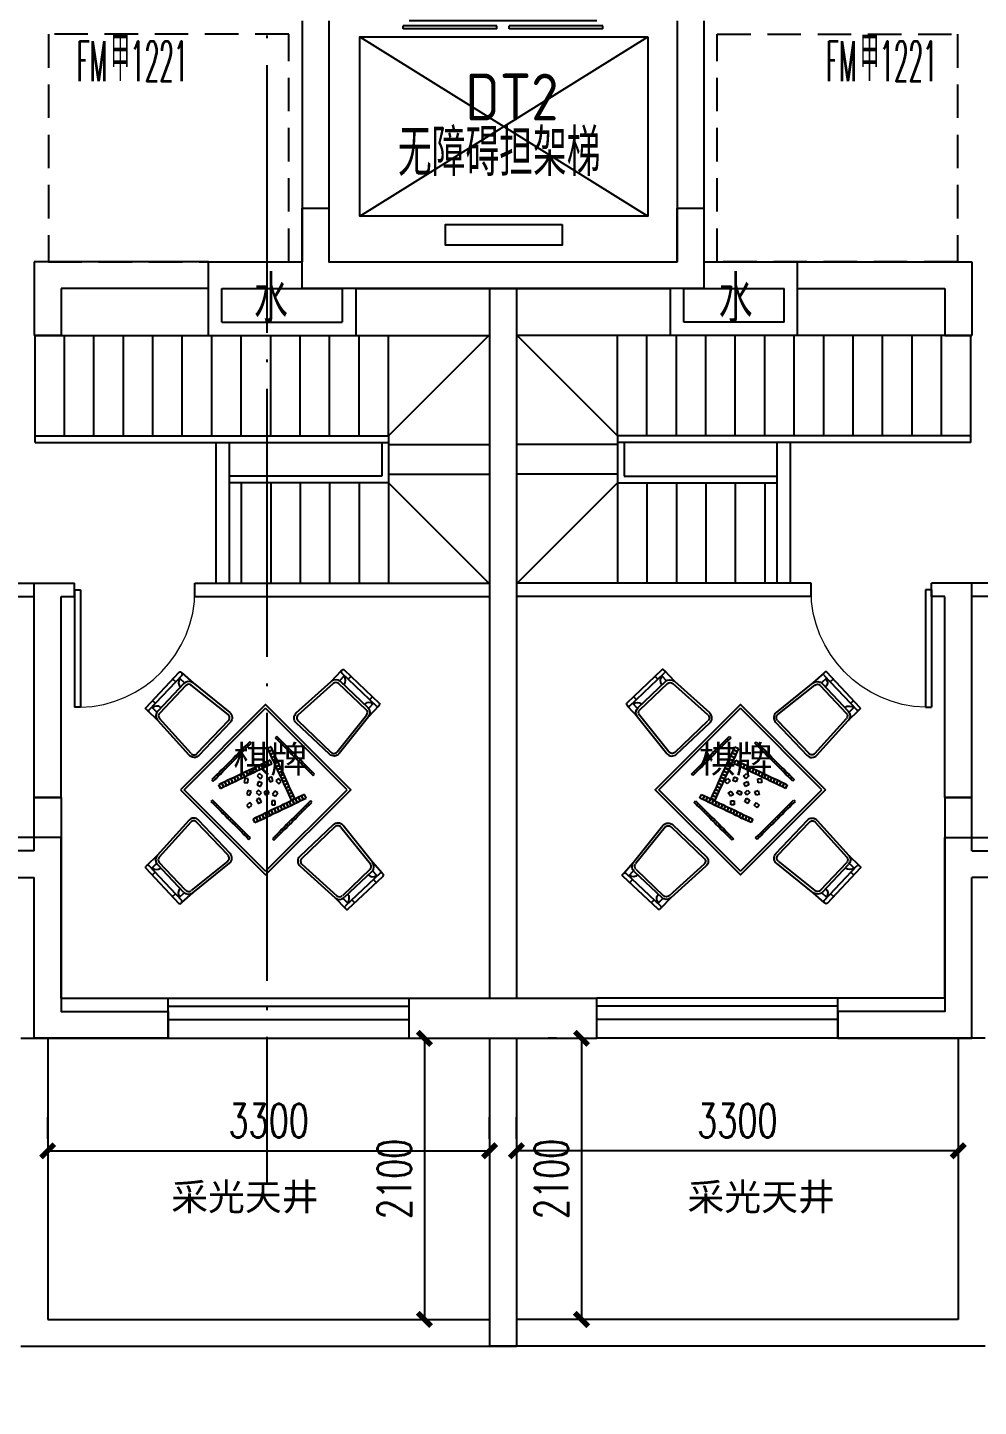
# Model space of a CAD drawing. Header units: millimetres. Extents: x 1337745 to 1642153, y -192803 to 266425.
# Drawn here: x 1469262 to 1476362, y 85308 to 95608 of the extents above; entities that cross this region are included whole.
import ezdxf
from ezdxf.enums import TextEntityAlignment as Align

# ---------------------------------------------------------------- set-up
doc = ezdxf.new("R2010")
doc.units = ezdxf.units.MM
doc.header["$LTSCALE"] = 1000
doc.header["$MEASUREMENT"] = 0
for name, pattern in [('__附着_A09-停车位、行车流线模块_TEN24RUY_设计区$0$DASH', [0.35, 0.25, -0.1]), ('DOTE', [2.42, 2, -0.2, 0.02, -0.2]), ('HIDDEN', [0.375, 0.25, -0.125]), ('HIDDEN2', [4.7625, 3.175, -1.5875])]:
    doc.linetypes.add(name, pattern=pattern)
for name, color, linetype in [('__附着_A09-停车位、行车流线模块_TEN24RUY_设计区$0$STD-PARK', 103, '__附着_A09-停车位、行车流线模块_TEN24RUY_设计区$0$DASH'), ('A-BALCONY', 7, 'Continuous'), ('A-PUB_DIM', 3, 'Continuous'), ('DOTE', 16, 'DOTE'), ('IE-FURN', 33, 'Continuous'), ('P-活动家具', 146, 'Continuous'), ('REF', 8, 'HIDDEN2'), ('WALL', 2, 'Continuous'), ('WALL1', 51, 'Continuous'), ('WINDOW', 4, 'Continuous'), ('WINDOW_TEXT', 7, 'Continuous'), ('剪力墙', 6, 'Continuous'), ('文字标注', 255, 'Continuous'), ('砖墙', 30, 'Continuous')]:
    doc.layers.add(name, color=color, linetype=linetype)
doc.styles.add('_TCH_DIM_T3', font='SIMPLEX', dxfattribs={"width": 0.705882, "bigfont": 'GBCBIG'})
doc.styles.add('_TCH_WINDOW', font='SIMPLEX.shx', dxfattribs={"width": 0.6, "height": 3.5, "bigfont": 'GBCBIG.shx'})
doc.styles.add('DIM_FONT', font='SIMPLEX', dxfattribs={"width": 0.7, "bigfont": 'GBCBIG'})
doc.styles.get("Standard").update_dxf_attribs({"font": 'GBENOR', "bigfont": 'GBCBIG'})
doc.styles.add('黑体', font='SIMHEI.TTF')
doc.dimstyles.new('_TCH_ARCH&&100', dxfattribs={"dimtxt": 250, "dimasz": 100, "dimexe": 250, "dimexo": 300, "dimgap": 100, "dimtad": 1, "dimdec": 0, "dimzin": 0, "dimdsep": 46, "dimtxsty": 'DIM_FONT', "dimblk": 'ARCHTICK', "dimcen": 0.09, "dimclrt": 7, "dimazin": 2, "dimtfac": 1, "dimtdec": 0, "dimtix": 1, "dimtmove": 2, "dimatfit": 3, "dimfxl": 1, "dimtolj": 1, "dimtzin": 0, "dimarcsym": 0})
doc.dimstyles.new('_TCH_ARCH&&50', dxfattribs={"dimtxt": 148.75, "dimasz": 50, "dimexe": 125, "dimexo": 150, "dimgap": 50, "dimtad": 1, "dimdec": 0, "dimzin": 0, "dimdsep": 46, "dimtxsty": '_TCH_DIM_T3', "dimblk": 'ARCHTICK', "dimcen": 0.09, "dimclrt": 7, "dimazin": 2, "dimtfac": 1, "dimtdec": 0, "dimtix": 1, "dimtmove": 2, "dimatfit": 3, "dimfxl": 1, "dimtolj": 1, "dimtzin": 0, "dimarcsym": 0})

# ---------------------------------------------------------------- blocks, each defined once
blk = doc.blocks.new('_ArchTick')
at = {"color": 0, "linetype": 'ByBlock', "const_width": 0.4}
blk.add_lwpolyline([(-0.5, -0.5), (0.5, 0.5)], dxfattribs=at)
blk = doc.blocks.new('*D49')
at = {"layer": 'A-PUB_DIM', "color": 0, "lineweight": -2, "transparency": 16777216}
for p, q in [((2969090, -686126), (2969126, -685805)), ((2969189, -686137), (2969226, -685816)), ((2969112, -685929), (2969212, -685940))]:
    blk.add_line(p, q, dxfattribs=at)
at = {"layer": 'Defpoints', "color": 0, "transparency": 16777216}
for p in [(2969212, -685940), (2969073, -686275), (2969173, -686286)]:
    blk.add_point(p, dxfattribs=at)
at = {"layer": 'A-PUB_DIM', "color": 0, "lineweight": -2, "transparency": 16777216, "xscale": 50, "yscale": 50, "zscale": 50}
for p, rotation in [((2969112, -685929), 173.5415813661932), ((2969212, -685940), 353.5415813661932)]:
    blk.add_blockref('_ArchTick', p, dxfattribs=dict(at, rotation=rotation))
at = {"layer": 'A-PUB_DIM', "color": 7, "transparency": 16777216, "insert": (2968954, -685773), "char_height": 148.8, "attachment_point": 5, "rotation": 353.5416, "style": '_TCH_DIM_T3'}
blk.add_mtext('\\A1;100', dxfattribs=at)
blk = doc.blocks.new('*D50')
at = {"layer": 'A-PUB_DIM', "color": 0, "lineweight": -2, "transparency": 16777216}
for p, q in [((2969189, -686137), (2969226, -685816)), ((2969212, -685940), (2970007, -686030)), ((2969984, -686227), (2970021, -685906))]:
    blk.add_line(p, q, dxfattribs=at)
at = {"layer": 'Defpoints', "color": 0, "transparency": 16777216}
for p in [(2970007, -686030), (2969173, -686286), (2969967, -686376)]:
    blk.add_point(p, dxfattribs=at)
at = {"layer": 'A-PUB_DIM', "color": 0, "lineweight": -2, "transparency": 16777216, "xscale": 50, "yscale": 50, "zscale": 50}
for p, rotation in [((2969212, -685940), 173.5415813662123), ((2970007, -686030), 353.5415813662123)]:
    blk.add_blockref('_ArchTick', p, dxfattribs=dict(at, rotation=rotation))
at = {"layer": 'A-PUB_DIM', "color": 7, "transparency": 16777216, "insert": (2969623, -685862), "char_height": 148.8, "attachment_point": 5, "rotation": 353.5416, "style": '_TCH_DIM_T3'}
blk.add_mtext('\\A1;800', dxfattribs=at)
blk = doc.blocks.new('*D51')
at = {"layer": 'A-PUB_DIM', "color": 0, "lineweight": -2, "transparency": 16777216}
for p, q in [((2969984, -686227), (2970021, -685906)), ((2970084, -686239), (2970120, -685917)), ((2970007, -686030), (2969957, -686024)), ((2970007, -686030), (2970106, -686041)), ((2970106, -686041), (2970156, -686047))]:
    blk.add_line(p, q, dxfattribs=at)
at = {"layer": 'Defpoints', "color": 0, "transparency": 16777216}
for p in [(2970106, -686041), (2969967, -686376), (2970067, -686388)]:
    blk.add_point(p, dxfattribs=at)
at = {"layer": 'A-PUB_DIM', "color": 0, "lineweight": -2, "transparency": 16777216, "xscale": 50, "yscale": 50, "zscale": 50}
for p, rotation in [((2970007, -686030), 353.5415813663083), ((2970106, -686041), 173.5415813663083)]:
    blk.add_blockref('_ArchTick', p, dxfattribs=dict(at, rotation=rotation))
at = {"layer": 'A-PUB_DIM', "color": 7, "transparency": 16777216, "insert": (2970070, -685912), "char_height": 148.8, "attachment_point": 5, "rotation": 353.5416, "style": '_TCH_DIM_T3'}
blk.add_mtext('\\A1;100', dxfattribs=at)
blk = doc.blocks.new('*D52')
at = {"layer": 'A-PUB_DIM', "color": 0, "lineweight": -2, "transparency": 16777216}
for p, q in [((2970084, -686239), (2970120, -685917)), ((2970106, -686041), (2971596, -686210)), ((2971574, -686407), (2971611, -686086))]:
    blk.add_line(p, q, dxfattribs=at)
at = {"layer": 'Defpoints', "color": 0, "transparency": 16777216}
for p in [(2971596, -686210), (2970067, -686388), (2971557, -686556)]:
    blk.add_point(p, dxfattribs=at)
at = {"layer": 'A-PUB_DIM', "color": 0, "lineweight": -2, "transparency": 16777216, "xscale": 50, "yscale": 50, "zscale": 50}
for p, rotation in [((2970106, -686041), 173.5415813662086), ((2971596, -686210), 353.5415813662086)]:
    blk.add_blockref('_ArchTick', p, dxfattribs=dict(at, rotation=rotation))
at = {"layer": 'A-PUB_DIM', "color": 7, "transparency": 16777216, "insert": (2970865, -686002), "char_height": 148.8, "attachment_point": 5, "rotation": 353.5416, "style": '_TCH_DIM_T3'}
blk.add_mtext('\\A1;1500', dxfattribs=at)
blk = doc.blocks.new('*D53')
at = {"layer": 'A-PUB_DIM', "color": 0, "lineweight": -2, "transparency": 16777216}
for p, q in [((2971574, -686407), (2971611, -686086)), ((2971773, -686430), (2971809, -686108)), ((2971596, -686210), (2971795, -686233))]:
    blk.add_line(p, q, dxfattribs=at)
at = {"layer": 'Defpoints', "color": 0, "transparency": 16777216}
for p in [(2971795, -686233), (2971557, -686556), (2971756, -686579)]:
    blk.add_point(p, dxfattribs=at)
at = {"layer": 'A-PUB_DIM', "color": 0, "lineweight": -2, "transparency": 16777216, "xscale": 50, "yscale": 50, "zscale": 50}
for p, rotation in [((2971596, -686210), 173.5415813662357), ((2971795, -686233), 353.5415813662357)]:
    blk.add_blockref('_ArchTick', p, dxfattribs=dict(at, rotation=rotation))
at = {"layer": 'A-PUB_DIM', "color": 7, "transparency": 16777216, "insert": (2971710, -686098), "char_height": 148.8, "attachment_point": 5, "rotation": 353.5416, "style": '_TCH_DIM_T3'}
blk.add_mtext('\\A1;200', dxfattribs=at)
blk = doc.blocks.new('*D54')
at = {"layer": 'A-PUB_DIM', "color": 0, "lineweight": -2, "transparency": 16777216}
for p, q in [((2971773, -686430), (2971809, -686108)), ((2971872, -686441), (2971909, -686120)), ((2971795, -686233), (2971746, -686227)), ((2971795, -686233), (2971895, -686244)), ((2971895, -686244), (2971944, -686249))]:
    blk.add_line(p, q, dxfattribs=at)
at = {"layer": 'Defpoints', "color": 0, "transparency": 16777216}
for p in [(2971895, -686244), (2971756, -686579), (2971855, -686590)]:
    blk.add_point(p, dxfattribs=at)
at = {"layer": 'A-PUB_DIM', "color": 0, "lineweight": -2, "transparency": 16777216, "xscale": 50, "yscale": 50, "zscale": 50}
for p, rotation in [((2971795, -686233), 353.5415813662057), ((2971895, -686244), 173.5415813662057)]:
    blk.add_blockref('_ArchTick', p, dxfattribs=dict(at, rotation=rotation))
at = {"layer": 'A-PUB_DIM', "color": 7, "transparency": 16777216, "insert": (2971829, -686375), "char_height": 148.8, "attachment_point": 5, "rotation": 353.5416, "style": '_TCH_DIM_T3'}
blk.add_mtext('\\A1;100', dxfattribs=at)
blk = doc.blocks.new('*D55')
at = {"layer": 'A-PUB_DIM', "color": 0, "lineweight": -2, "transparency": 16777216}
for p, q in [((2971872, -686441), (2971909, -686120)), ((2971895, -686244), (2972789, -686345)), ((2972767, -686542), (2972803, -686221))]:
    blk.add_line(p, q, dxfattribs=at)
at = {"layer": 'Defpoints', "color": 0, "transparency": 16777216}
for p in [(2972789, -686345), (2971855, -686590), (2972750, -686691)]:
    blk.add_point(p, dxfattribs=at)
at = {"layer": 'A-PUB_DIM', "color": 0, "lineweight": -2, "transparency": 16777216, "xscale": 50, "yscale": 50, "zscale": 50}
for p, rotation in [((2971895, -686244), 173.5415813662135), ((2972789, -686345), 353.5415813662135)]:
    blk.add_blockref('_ArchTick', p, dxfattribs=dict(at, rotation=rotation))
at = {"layer": 'A-PUB_DIM', "color": 7, "transparency": 16777216, "insert": (2972356, -686171), "char_height": 148.8, "attachment_point": 5, "rotation": 353.5416, "style": '_TCH_DIM_T3'}
blk.add_mtext('\\A1;900', dxfattribs=at)
blk = doc.blocks.new('*D56')
at = {"layer": 'A-PUB_DIM', "color": 0, "lineweight": -2, "transparency": 16777216}
for p, q in [((2972767, -686542), (2972803, -686221)), ((2972866, -686553), (2972902, -686232)), ((2972789, -686345), (2972888, -686356))]:
    blk.add_line(p, q, dxfattribs=at)
at = {"layer": 'Defpoints', "color": 0, "transparency": 16777216}
for p in [(2972888, -686356), (2972750, -686691), (2972849, -686703)]:
    blk.add_point(p, dxfattribs=at)
at = {"layer": 'A-PUB_DIM', "color": 0, "lineweight": -2, "transparency": 16777216, "xscale": 50, "yscale": 50, "zscale": 50}
for p, rotation in [((2972789, -686345), 173.5415813661332), ((2972888, -686356), 353.5415813661332)]:
    blk.add_blockref('_ArchTick', p, dxfattribs=dict(at, rotation=rotation))
at = {"layer": 'A-PUB_DIM', "color": 7, "transparency": 16777216, "insert": (2973078, -686239), "char_height": 148.8, "attachment_point": 5, "rotation": 353.5416, "style": '_TCH_DIM_T3'}
blk.add_mtext('\\A1;100', dxfattribs=at)
blk = doc.blocks.new('A$C71264A39')
at = {"layer": '剪力墙'}
for points in [[(-73950, 6300), (-73950, 6900), (-73750, 6900), (-73750, 6500), (-71150, 6500), (-71150, 6500)], [(-71150, 6500), (-71150, 6900), (-70950, 6900), (-70950, 6300)], [(-70950, 6300), (-73950, 6300)], [(-68950, 2100), (-68950, 2500), (-69150, 2500), (-69150, 900), (-69950, 900)], [(-68950, 2100), (-68250, 2100), (-68250, 1900), (-68950, 1900)], [(-69950, 900), (-69950, 700), (-68950, 700), (-68950, 1900)]]:
    blk.add_lwpolyline(points, dxfattribs=at)
at = {"layer": '剪力墙', "color": 6}
for points in [[(-75950, 2100), (-75950, 2500), (-75750, 2500), (-75750, 900), (-74950, 900)], [(-75950, 2100), (-76650, 2100), (-76650, 1900), (-75950, 1900)], [(-74950, 900), (-74950, 700), (-75950, 700), (-75950, 1900)]]:
    blk.add_lwpolyline(points, dxfattribs=at)
blk = doc.blocks.new('$DORLIB2D$00000127')
at = {"color": 0}
for points in [[(-0.5333, 0.7949), (-0.5333, 0.6904)], [(-0.0333, 0.7949), (-0.5333, 0.7949)], [(-0.0333, 0.7949), (-0.0333, 0.6904)], [(0.5333, 0.7949), (0.0333, 0.7949)], [(0.0333, 0.7949), (0.0333, 0.6904)], [(0.5333, 0.7949), (0.5333, 0.6904)], [(-0.0333, 0.6904), (-0.5333, 0.6904)], [(0.5333, 0.6904), (0.0333, 0.6904)], [(0.5, 0.5), (-0.5, 0.5)]]:
    blk.add_lwpolyline(points, dxfattribs=at)
blk = doc.blocks.new('A$C7F7A49FB')
at = {"layer": 'WALL'}
for p, q in [((2100, -8000), (2100, -9800)), ((2300, -8000), (2300, -9800)), ((4900, -8000), (4900, -9800)), ((5100, -8000), (5100, -9800)), ((1400, -10350), (1400, -9800)), ((1400, -9800), (2100, -9800)), ((2300, -9800), (3605, -9800)), ((3605, -9800), (4900, -9800)), ((5100, -9800), (5800, -9800)), ((5800, -10350), (5800, -9800)), ((1500, -10250), (1500, -10000)), ((1500, -10000), (2400, -10000)), ((2400, -10000), (2400, -10250)), ((2500, -10000), (2500, -10350)), ((2500, -10000), (4850, -10000)), ((4850, -10350), (4850, -10000)), ((4950, -10250), (4950, -10000)), ((4950, -10000), (5700, -10000)), ((5700, -10250), (5700, -10000)), ((1500, -10250), (2400, -10250)), ((5700, -10250), (4950, -10250)), ((1400, -10350), (2500, -10350)), ((5800, -10350), (4850, -10350))]:
    blk.add_line(p, q, dxfattribs=at)
at = {"layer": 'WINDOW'}
for p, q in [((2531, -9460), (4681, -8120)), ((2531, -8120), (4681, -9460))]:
    blk.add_line(p, q, dxfattribs=at)
for points in [[(4681, -8120), (4681, -9460), (2531, -9460), (2531, -8120)], [(4041, -9520), (4041, -9675), (3171, -9675), (3171, -9520)]]:
    blk.add_lwpolyline(points, close=True, dxfattribs=at)
at = {"layer": 'WINDOW', "xscale": -1400, "yscale": 199.9999999999418, "zscale": 1400, "rotation": 179.9999999999619}
blk.add_blockref('$DORLIB2D$00000127', (3600, -7900), dxfattribs=at)
at = {"layer": 'A-BALCONY', "char_height": 350}
for s, insert, width, attachment_point in [('DT2', (3319, -8394), 1805.59, 1), ('无障碍担架梯', (2816, -8809), 1805.59, 1), ('水', (1993, -9905), 621.82, 3), ('水', (5211, -9905), 621.82, 1)]:
    blk.add_mtext(s, dxfattribs=dict(at, insert=insert, width=width, attachment_point=attachment_point))
at = {"layer": 'WINDOW_TEXT', "style": '_TCH_WINDOW'}
for s, height, width, p in [('甲', 338, 0.6, (669, -8450)), ('甲', 338, 0.6, (6264, -8450)), ('FM', 297.5, 0.423529, (417, -8450)), ('1221', 297.5, 0.423529, (817, -8450)), ('FM', 297.5, 0.423529, (6012, -8450)), ('1221', 297.5, 0.423529, (6412, -8450))]:
    blk.add_text(s, height=height, dxfattribs=dict(at, width=width)).set_placement(p)
blk = doc.blocks.new('A$C7F2562B0')
at = {"layer": 'REF', "linetype": 'HIDDEN', "elevation": 0}
blk.add_lwpolyline([(6095, -900), (7889, -900), (7889, 800), (6095, 800)], close=True, dxfattribs=at)
at = {"layer": 'WALL'}
for p, q in [((5289, -3300), (5989, -3300)), ((5289, -3400), (5989, -3400))]:
    blk.add_line(p, q, dxfattribs=at)
blk = doc.blocks.new('$DorLib2D$00000001')
for p, q in [((0.45, 0.975), (0.5, 0.975)), ((0.45, 0), (0.45, 0.975)), ((0.5, 0), (0.5, 0.975)), ((0.5, 0), (0.45, 0))]:
    blk.add_line(p, q)
at = {"lineweight": 13}
blk.add_arc((0.475, 0), 0.975, 91.4693, 180, dxfattribs=at)
blk = doc.blocks.new('A$C79206682')
at = {"layer": 'IE-FURN', "color": 8}
for p, q in [((-623, 220), (-871, -42)), ((588, 216), (552, 178)), ((828, -11), (566, 237)), ((638, 211), (617, 189)), ((-610, 157), (-806, -50)), ((-595, 143), (-791, -64)), ((-693, 190), (-671, 169)), ((-644, 198), (-605, 161)), ((-280, -74), (-555, 146)), ((242, -77), (504, 158)), ((751, -39), (544, 157)), ((765, -24), (558, 172)), ((-845, 30), (-823, 9)), ((806, 10), (769, -29)), ((798, 59), (777, 37)), ((-850, -20), (-812, -56)), ((-608, -636), (0, -28)), ((608, -636), (0, -28)), ((534, -354), (754, -79)), ((-557, -366), (-792, -104)), ((-277, -118), (-513, -366)), ((490, -357), (242, -121)), ((-136, -296), (-154, -314)), ((-143, -324), (-125, -307)), ((-118, -278), (-136, -296)), ((-125, -307), (-136, -296)), ((-136, -296), (-125, -307)), ((-125, -307), (-108, -289)), ((-108, -289), (-118, -278)), ((83, -238), (72, -248)), ((72, -248), (90, -266)), ((101, -255), (83, -238)), ((90, -266), (101, -255)), ((101, -255), (90, -266)), ((90, -266), (108, -284)), ((118, -273), (101, -255)), ((108, -284), (118, -273)), ((118, -273), (108, -284)), ((108, -284), (125, -301)), ((136, -291), (118, -273)), ((125, -301), (136, -291)), ((136, -291), (125, -301)), ((125, -301), (143, -319)), ((154, -308), (136, -291)), ((143, -319), (154, -308)), ((154, -308), (143, -319)), ((171, -326), (154, -308)), ((-242, -402), (-260, -420)), ((-224, -384), (-242, -402)), ((-232, -413), (-242, -402)), ((-242, -402), (-232, -413)), ((-232, -413), (-214, -395)), ((-207, -367), (-224, -384)), ((-214, -395), (-224, -384)), ((-224, -384), (-214, -395)), ((-214, -395), (-196, -377)), ((-189, -349), (-207, -367)), ((-196, -377), (-207, -367)), ((-207, -367), (-196, -377)), ((-196, -377), (-179, -360)), ((-171, -331), (-189, -349)), ((-179, -360), (-189, -349)), ((-189, -349), (-179, -360)), ((-179, -360), (-161, -342)), ((-154, -314), (-171, -331)), ((-161, -342), (-171, -331)), ((-171, -331), (-161, -342)), ((-161, -342), (-143, -324)), ((-143, -324), (-154, -314)), ((-154, -314), (-143, -324)), ((41, -316), (14, -328)), ((14, -328), (24, -351)), ((51, -339), (24, -351)), ((24, -351), (51, -339)), ((24, -351), (35, -374)), ((62, -361), (35, -374)), ((35, -374), (62, -361)), ((35, -374), (45, -397)), ((51, -339), (41, -316)), ((72, -384), (45, -397)), ((45, -397), (72, -384)), ((45, -397), (56, -419)), ((62, -361), (51, -339)), ((83, -407), (56, -419)), ((56, -419), (83, -407)), ((72, -384), (62, -361)), ((83, -407), (72, -384)), ((93, -429), (83, -407)), ((143, -319), (161, -337)), ((161, -337), (171, -326)), ((171, -326), (161, -337)), ((161, -337), (178, -354)), ((189, -344), (171, -326)), ((178, -354), (189, -344)), ((189, -344), (178, -354)), ((178, -354), (196, -372)), ((207, -361), (189, -344)), ((196, -372), (207, -361)), ((207, -361), (196, -372)), ((196, -372), (214, -390)), ((224, -379), (207, -361)), ((214, -390), (224, -379)), ((224, -379), (214, -390)), ((214, -390), (231, -407)), ((242, -397), (224, -379)), ((231, -407), (242, -397)), ((242, -397), (231, -407)), ((231, -407), (249, -425)), ((260, -414), (242, -397)), ((-348, -508), (-366, -526)), ((-331, -490), (-348, -508)), ((-338, -519), (-348, -508)), ((-348, -508), (-338, -519)), ((-338, -519), (-320, -501)), ((-313, -473), (-331, -490)), ((-320, -501), (-331, -490)), ((-331, -490), (-320, -501)), ((-320, -501), (-302, -483)), ((-295, -455), (-313, -473)), ((-302, -483), (-313, -473)), ((-313, -473), (-302, -483)), ((-302, -483), (-285, -466)), ((-278, -437), (-295, -455)), ((-285, -466), (-295, -455)), ((-295, -455), (-285, -466)), ((-285, -466), (-267, -448)), ((-260, -420), (-278, -437)), ((-267, -448), (-278, -437)), ((-278, -437), (-267, -448)), ((-267, -448), (-249, -430)), ((-249, -430), (-260, -420)), ((-260, -420), (-249, -430)), ((-249, -430), (-232, -413)), ((-169, -512), (-191, -523)), ((-146, -501), (-169, -512)), ((-169, -512), (-156, -539)), ((-156, -539), (-169, -512)), ((-124, -491), (-146, -501)), ((-146, -501), (-133, -528)), ((-133, -528), (-146, -501)), ((-101, -480), (-124, -491)), ((-124, -491), (-111, -518)), ((-111, -518), (-124, -491)), ((-111, -518), (-88, -507)), ((-78, -469), (-101, -480)), ((-101, -480), (-88, -507)), ((-88, -507), (-101, -480)), ((-88, -507), (-66, -496)), ((-56, -458), (-78, -469)), ((-78, -469), (-66, -496)), ((-66, -496), (-78, -469)), ((-66, -496), (-43, -485)), ((-45, -515), (-63, -533)), ((-33, -447), (-56, -458)), ((-56, -458), (-43, -485)), ((-43, -485), (-56, -458)), ((-24, -536), (-45, -515)), ((-43, -485), (-20, -474)), ((-11, -437), (-33, -447)), ((-33, -447), (-20, -474)), ((-20, -474), (-33, -447)), ((-20, -474), (2, -464)), ((12, -426), (-11, -437)), ((-11, -437), (2, -464)), ((2, -464), (-11, -437)), ((2, -464), (25, -453)), ((34, -415), (12, -426)), ((12, -426), (25, -453)), ((25, -453), (12, -426)), ((25, -453), (47, -442)), ((47, -442), (34, -415)), ((56, -419), (66, -442)), ((93, -429), (66, -442)), ((66, -442), (93, -429)), ((66, -442), (76, -465)), ((104, -452), (76, -465)), ((76, -465), (104, -452)), ((76, -465), (87, -487)), ((114, -475), (87, -487)), ((87, -487), (114, -475)), ((87, -487), (97, -510)), ((104, -452), (93, -429)), ((125, -498), (97, -510)), ((97, -510), (125, -498)), ((97, -510), (108, -533)), ((114, -475), (104, -452)), ((125, -498), (114, -475)), ((135, -520), (125, -498)), ((249, -425), (260, -414)), ((260, -414), (249, -425)), ((249, -425), (267, -443)), ((277, -432), (260, -414)), ((267, -443), (277, -432)), ((277, -432), (267, -443)), ((267, -443), (284, -460)), ((295, -450), (277, -432)), ((284, -460), (295, -450)), ((295, -450), (284, -460)), ((284, -460), (302, -478)), ((313, -467), (295, -450)), ((302, -478), (313, -467)), ((313, -467), (302, -478)), ((302, -478), (320, -496)), ((330, -485), (313, -467)), ((320, -496), (330, -485)), ((330, -485), (320, -496)), ((320, -496), (338, -513)), ((348, -503), (330, -485)), ((338, -513), (348, -503)), ((348, -503), (338, -513)), ((338, -513), (355, -531)), ((366, -520), (348, -503)), ((-384, -543), (-401, -561)), ((-401, -561), (-391, -572)), ((-391, -572), (-373, -554)), ((-366, -526), (-384, -543)), ((-373, -554), (-384, -543)), ((-384, -543), (-373, -554)), ((-373, -554), (-355, -536)), ((-355, -536), (-366, -526)), ((-366, -526), (-355, -536)), ((-355, -536), (-338, -519)), ((-326, -588), (-349, -599)), ((-349, -599), (-336, -626)), ((-336, -626), (-349, -599)), ((-336, -626), (-314, -615)), ((-304, -577), (-326, -588)), ((-326, -588), (-314, -615)), ((-314, -615), (-326, -588)), ((-314, -615), (-291, -604)), ((-281, -566), (-304, -577)), ((-304, -577), (-291, -604)), ((-291, -604), (-304, -577)), ((-291, -604), (-268, -593)), ((-259, -555), (-281, -566)), ((-281, -566), (-268, -593)), ((-268, -593), (-281, -566)), ((-268, -593), (-246, -582)), ((-236, -545), (-259, -555)), ((-259, -555), (-246, -582)), ((-246, -582), (-259, -555)), ((-246, -582), (-223, -572)), ((-214, -534), (-236, -545)), ((-236, -545), (-223, -572)), ((-223, -572), (-236, -545)), ((-223, -572), (-201, -561)), ((-191, -523), (-214, -534)), ((-214, -534), (-201, -561)), ((-201, -561), (-214, -534)), ((-201, -561), (-178, -550)), ((-191, -523), (-178, -550)), ((-178, -550), (-191, -523)), ((-178, -550), (-156, -539)), ((-156, -552), (-159, -582)), ((-159, -582), (-134, -585)), ((-156, -539), (-133, -528)), ((-131, -555), (-156, -552)), ((-134, -585), (-131, -555)), ((-133, -528), (-111, -518)), ((-54, -576), (-64, -599)), ((-64, -599), (-37, -611)), ((-63, -533), (-41, -554)), ((-27, -588), (-54, -576)), ((-41, -554), (-24, -536)), ((-37, -611), (-27, -588)), ((46, -541), (22, -549)), ((22, -549), (31, -577)), ((31, -577), (55, -570)), ((55, -570), (46, -541)), ((95, -553), (77, -571)), ((77, -571), (98, -592)), ((116, -574), (95, -553)), ((98, -592), (116, -574)), ((135, -520), (108, -533)), ((108, -533), (135, -520)), ((108, -533), (118, -556)), ((145, -543), (118, -556)), ((118, -556), (145, -543)), ((118, -556), (129, -578)), ((156, -566), (129, -578)), ((129, -578), (156, -566)), ((129, -578), (139, -601)), ((145, -543), (135, -520)), ((166, -588), (139, -601)), ((139, -601), (166, -588)), ((139, -601), (150, -624)), ((156, -566), (145, -543)), ((177, -611), (150, -624)), ((150, -624), (177, -611)), ((166, -588), (156, -566)), ((177, -611), (166, -588)), ((187, -634), (177, -611)), ((355, -531), (366, -520)), ((0, -1245), (-608, -636)), ((-397, -714), (-408, -724)), ((-380, -731), (-397, -714)), ((-132, -642), (-141, -671)), ((-141, -671), (-117, -678)), ((-108, -649), (-132, -642)), ((-117, -678), (-108, -649)), ((-53, -639), (-70, -656)), ((-70, -656), (-49, -677)), ((-46, -700), (-68, -711)), ((-68, -711), (-55, -738)), ((-32, -660), (-53, -639)), ((-49, -677), (-32, -660)), ((-32, -727), (-46, -700)), ((15, -641), (-12, -655)), ((-12, -655), (0, -677)), ((0, -1245), (608, -636)), ((0, -677), (27, -663)), ((27, -663), (15, -641)), ((71, -718), (46, -719)), ((46, -719), (47, -749)), ((69, -646), (52, -671)), ((52, -671), (74, -685)), ((90, -660), (69, -646)), ((72, -748), (71, -718)), ((74, -685), (90, -660)), ((150, -624), (160, -646)), ((187, -634), (160, -646)), ((160, -646), (187, -634)), ((160, -646), (170, -669)), ((198, -657), (170, -669)), ((170, -669), (198, -657)), ((170, -669), (181, -692)), ((200, -715), (177, -726)), ((208, -679), (181, -692)), ((181, -692), (208, -679)), ((181, -692), (191, -715)), ((198, -657), (187, -634)), ((219, -702), (191, -715)), ((191, -715), (219, -702)), ((208, -679), (198, -657)), ((223, -704), (200, -715)), ((213, -742), (200, -715)), ((200, -715), (213, -742)), ((219, -702), (208, -679)), ((245, -693), (223, -704)), ((235, -731), (223, -704)), ((223, -704), (235, -731)), ((235, -731), (258, -720)), ((268, -682), (245, -693)), ((258, -720), (245, -693)), ((245, -693), (258, -720)), ((258, -720), (281, -709)), ((290, -672), (268, -682)), ((281, -709), (268, -682)), ((268, -682), (281, -709)), ((281, -709), (303, -699)), ((303, -699), (290, -672)), ((334, -720), (316, -738)), ((344, -731), (334, -720)), ((-408, -724), (-390, -742)), ((-380, -731), (-390, -742)), ((-390, -742), (-380, -731)), ((-390, -742), (-373, -760)), ((-362, -749), (-380, -731)), ((-362, -749), (-373, -760)), ((-373, -760), (-362, -749)), ((-373, -760), (-355, -777)), ((-344, -767), (-362, -749)), ((-344, -767), (-355, -777)), ((-355, -777), (-344, -767)), ((-355, -777), (-337, -795)), ((-327, -784), (-344, -767)), ((-327, -784), (-337, -795)), ((-337, -795), (-327, -784)), ((-337, -795), (-320, -813)), ((-309, -802), (-327, -784)), ((-309, -802), (-320, -813)), ((-320, -813), (-309, -802)), ((-320, -813), (-302, -830)), ((-291, -820), (-309, -802)), ((-291, -820), (-302, -830)), ((-302, -830), (-291, -820)), ((-274, -837), (-291, -820)), ((-117, -732), (-141, -751)), ((-141, -751), (-126, -771)), ((-126, -771), (-102, -752)), ((-102, -752), (-117, -732)), ((-55, -738), (-32, -727)), ((-25, -823), (-48, -834)), ((-3, -812), (-25, -823)), ((-12, -850), (-25, -823)), ((-25, -823), (-12, -850)), ((20, -801), (-3, -812)), ((10, -839), (-3, -812)), ((-3, -812), (10, -839)), ((42, -790), (20, -801)), ((33, -828), (20, -801)), ((20, -801), (33, -828)), ((33, -828), (55, -817)), ((65, -780), (42, -790)), ((55, -817), (42, -790)), ((42, -790), (55, -817)), ((47, -749), (72, -748)), ((55, -817), (78, -807)), ((87, -769), (65, -780)), ((78, -807), (65, -780)), ((65, -780), (78, -807)), ((78, -807), (100, -796)), ((110, -758), (87, -769)), ((100, -796), (87, -769)), ((87, -769), (100, -796)), ((100, -796), (123, -785)), ((132, -747), (110, -758)), ((123, -785), (110, -758)), ((110, -758), (123, -785)), ((123, -785), (145, -774)), ((155, -736), (132, -747)), ((145, -774), (132, -747)), ((132, -747), (145, -774)), ((145, -774), (168, -763)), ((177, -726), (155, -736)), ((168, -763), (155, -736)), ((155, -736), (168, -763)), ((168, -763), (190, -753)), ((190, -753), (177, -726)), ((177, -726), (190, -753)), ((190, -753), (213, -742)), ((213, -742), (235, -731)), ((245, -809), (228, -826)), ((238, -837), (256, -819)), ((263, -791), (245, -809)), ((245, -809), (256, -819)), ((256, -819), (245, -809)), ((256, -819), (273, -802)), ((281, -773), (263, -791)), ((263, -791), (273, -802)), ((273, -802), (263, -791)), ((273, -802), (291, -784)), ((298, -756), (281, -773)), ((281, -773), (291, -784)), ((291, -784), (281, -773)), ((291, -784), (309, -766)), ((316, -738), (298, -756)), ((298, -756), (309, -766)), ((309, -766), (298, -756)), ((309, -766), (327, -749)), ((316, -738), (327, -749)), ((327, -749), (316, -738)), ((327, -749), (344, -731)), ((-559, -879), (-794, -1140)), ((-280, -1126), (-515, -878)), ((-302, -830), (-284, -848)), ((-274, -837), (-284, -848)), ((-284, -848), (-274, -837)), ((-284, -848), (-267, -866)), ((-256, -855), (-274, -837)), ((-256, -855), (-267, -866)), ((-267, -866), (-256, -855)), ((-267, -866), (-249, -883)), ((-238, -873), (-256, -855)), ((-238, -873), (-249, -883)), ((-249, -883), (-238, -873)), ((-249, -883), (-231, -901)), ((-221, -890), (-238, -873)), ((-221, -890), (-231, -901)), ((-231, -901), (-221, -890)), ((-231, -901), (-213, -919)), ((-203, -908), (-221, -890)), ((-203, -908), (-213, -919)), ((-213, -919), (-203, -908)), ((-213, -919), (-196, -936)), ((-185, -926), (-203, -908)), ((-185, -926), (-196, -936)), ((-196, -936), (-185, -926)), ((-168, -943), (-185, -926)), ((-71, -844), (-93, -855)), ((-80, -882), (-93, -855)), ((-93, -855), (-80, -882)), ((-80, -882), (-58, -871)), ((-48, -834), (-71, -844)), ((-58, -871), (-71, -844)), ((-71, -844), (-58, -871)), ((-58, -871), (-35, -861)), ((-35, -861), (-48, -834)), ((-48, -834), (-35, -861)), ((-35, -861), (-12, -850)), ((-12, -850), (10, -839)), ((10, -839), (33, -828)), ((139, -915), (121, -932)), ((132, -943), (150, -925)), ((157, -897), (139, -915)), ((139, -915), (150, -925)), ((150, -925), (139, -915)), ((150, -925), (167, -908)), ((174, -879), (157, -897)), ((157, -897), (167, -908)), ((167, -908), (157, -897)), ((167, -908), (185, -890)), ((192, -862), (174, -879)), ((174, -879), (185, -890)), ((185, -890), (174, -879)), ((185, -890), (203, -872)), ((210, -844), (192, -862)), ((192, -862), (203, -872)), ((203, -872), (192, -862)), ((203, -872), (220, -855)), ((228, -826), (210, -844)), ((210, -844), (220, -855)), ((220, -855), (210, -844)), ((220, -855), (238, -837)), ((228, -826), (238, -837)), ((238, -837), (228, -826)), ((518, -914), (270, -1149)), ((562, -917), (782, -1191)), ((-196, -936), (-178, -954)), ((-168, -943), (-178, -954)), ((-178, -954), (-168, -943)), ((-178, -954), (-160, -972)), ((-150, -961), (-168, -943)), ((-150, -961), (-160, -972)), ((-160, -972), (-150, -961)), ((-160, -972), (-143, -989)), ((-132, -979), (-150, -961)), ((-132, -979), (-143, -989)), ((-143, -989), (-132, -979)), ((-143, -989), (-125, -1007)), ((-114, -996), (-132, -979)), ((-125, -1007), (-114, -996)), ((68, -985), (51, -1003)), ((51, -1003), (61, -1014)), ((61, -1014), (79, -996)), ((86, -968), (68, -985)), ((68, -985), (79, -996)), ((79, -996), (68, -985)), ((79, -996), (97, -978)), ((104, -950), (86, -968)), ((86, -968), (97, -978)), ((97, -978), (86, -968)), ((97, -978), (114, -961)), ((121, -932), (104, -950)), ((104, -950), (114, -961)), ((114, -961), (104, -950)), ((114, -961), (132, -943)), ((121, -932), (132, -943)), ((132, -943), (121, -932)), ((-625, -1464), (-873, -1202)), ((-853, -1224), (-815, -1188)), ((-612, -1401), (-808, -1195)), ((-598, -1387), (-794, -1181)), ((-283, -1170), (-557, -1390)), ((270, -1193), (532, -1428)), ((779, -1232), (573, -1428)), ((-847, -1274), (-825, -1253)), ((793, -1246), (587, -1442)), ((856, -1259), (594, -1507)), ((834, -1280), (798, -1241)), ((826, -1330), (805, -1308)), ((-696, -1434), (-674, -1413)), ((-646, -1442), (-607, -1406)), ((616, -1487), (580, -1449)), ((666, -1481), (645, -1459))]:
    blk.add_line(p, q, dxfattribs=at)
at = {"layer": 'IE-FURN'}
for points in [[(-268, -59, -0.43876), (-263, -132), (-498, -380, -0.437743), (-571, -379), (-806, -118), (-885, -43), (-893, -35, -0.414214), (-893, -21), (-645, 241, -0.414214), (-631, 241), (-623, 234), (-542, 161)], [(549, -366, -0.43876), (476, -371), (228, -136, -0.437743), (229, -63), (490, 172), (565, 251), (573, 259, -0.414214), (587, 259), (849, 11, -0.414214), (849, -3), (842, -11), (769, -92)], [(-270, -1186, 0.43876), (-265, -1112), (-500, -864, 0.437743), (-574, -865), (-809, -1127), (-887, -1202), (-895, -1209, 0.414214), (-895, -1223), (-647, -1485, 0.414214), (-633, -1485), (-625, -1478), (-544, -1406)], [(578, -904, 0.43876), (504, -899), (256, -1134, 0.437743), (257, -1208), (519, -1443), (594, -1521), (601, -1529, 0.414214), (615, -1529), (877, -1281, 0.414214), (877, -1267), (870, -1259), (798, -1178)]]:
    blk.add_lwpolyline(points, format="xyb", close=True, dxfattribs=at)
blk.add_lwpolyline([(-636, -636), (0, -1273), (636, -636), (0, 0)], close=True, dxfattribs=at)
at = {"layer": 'IE-FURN', "color": 8}
for centre, radius, start, end in [((-630, 227), 10.3, 317.2569, 44.9822), ((573, 244), 10, 147.3573, 226.5194), ((551, 178), 46, 319.7901, 46.5194), ((-604, 163), 46, 139.4053, 226.1346), ((-574, 122), 50, 51.2791, 136.5194), ((-574, 122), 30, 51.2791, 136.5194), ((524, 135), 50, 46.5194, 129.7172), ((524, 135), 30, 46.5194, 131.9552), ((771, -30), 46, 49.4053, 136.1346), ((-878, -35), 10, 237.3573, 316.5194), ((-812, -57), 46, 49.7901, 136.5194), ((-769, -84), 50, 136.5194, 219.7172), ((-769, -84), 30, 136.5194, 221.9552), ((-299, -98), 30, 316.5194, 51.2791), ((262, -100), 30, 131.9552, 226.5194), ((730, -60), 30, 321.2791, 46.5194), ((730, -60), 50, 321.2791, 46.5194), ((835, -4), 10.3, 227.2569, 314.9822), ((-534, -346), 30, 221.9552, 316.5194), ((510, -335), 30, 226.5194, 321.2791), ((-537, -899), 30, 43.4806, 138.0449), ((539, -935), 30, 38.7209, 133.4806), ((-772, -1160), 50, 140.2829, 223.4806), ((-302, -1147), 30, 308.7209, 43.4806), ((-881, -1209), 10, 43.4806, 122.6428), ((-814, -1187), 46, 223.4806, 310.2099), ((-772, -1160), 30, 138.0449, 223.4806), ((291, -1171), 30, 133.4806, 228.0449), ((759, -1210), 30, 313.4806, 38.7209), ((759, -1210), 50, 313.4806, 38.7209), ((799, -1241), 46, 223.8655, 310.5948), ((863, -1267), 10.3, 45.0179, 132.7432), ((-607, -1407), 46, 133.8655, 220.5948), ((-576, -1367), 50, 223.4806, 308.7209), ((-576, -1367), 30, 223.4806, 308.7209), ((552, -1406), 30, 228.0449, 313.4806), ((579, -1448), 46, 313.4806, 40.2099), ((-633, -1471), 10.3, 315.0179, 42.7432), ((552, -1406), 50, 230.2829, 313.4806), ((601, -1515), 10, 133.4806, 212.6428)]:
    blk.add_arc(centre, radius, start, end, dxfattribs=at)
blk = doc.blocks.new('*D321')
at = {"layer": 'Defpoints', "color": 0}
for p in [(1472912, 87218), (1472912, 87008, 0), (1476212, 87008, 0)]:
    blk.add_point(p, dxfattribs=at)
at = {"layer": '砖墙', "color": 0, "lineweight": -2}
for p, q in [((1472912, 87308), (1472912, 87468)), ((1476212, 87308), (1476212, 87468)), ((1476212, 87218), (1472912, 87218))]:
    blk.add_line(p, q, dxfattribs=at)
at = {"layer": '砖墙', "color": 0, "lineweight": -2, "xscale": 100, "yscale": 100, "zscale": 100}
for p, rotation in [((1472912, 87218), 179.9999999926952), ((1476212, 87218), 359.9999999926952)]:
    blk.add_blockref('_ArchTick', p, dxfattribs=dict(at, rotation=rotation))
at = {"layer": '砖墙', "color": 7, "insert": (1474562, 87443), "char_height": 250, "attachment_point": 5, "rotation": 360, "style": 'DIM_FONT'}
blk.add_mtext('\\A1;3300', dxfattribs=at)
blk = doc.blocks.new('*D307')
at = {"layer": 'Defpoints', "color": 0}
for p in [(1473512, 88058, 0), (1473398, 85958), (1473512, 85958, 0)]:
    blk.add_point(p, dxfattribs=at)
at = {"layer": '砖墙', "color": 0, "lineweight": -2}
for p, q in [((1473212, 88058), (1473148, 88058)), ((1473398, 88058), (1473398, 85958)), ((1473212, 85958), (1473148, 85958))]:
    blk.add_line(p, q, dxfattribs=at)
at = {"layer": '砖墙', "color": 0, "lineweight": -2, "xscale": 100, "yscale": 100, "zscale": 100}
for p, rotation in [((1473398, 88058), 90), ((1473398, 85958), 270)]:
    blk.add_blockref('_ArchTick', p, dxfattribs=dict(at, rotation=rotation))
at = {"layer": '砖墙', "color": 7, "insert": (1473173, 87008), "char_height": 250, "attachment_point": 5, "rotation": 90, "style": 'DIM_FONT'}
blk.add_mtext('\\A1;2100', dxfattribs=at)
blk = doc.blocks.new('*D324')
at = {"layer": 'Defpoints', "color": 0}
for p in [(1472712, 87218), (1469412, 87008, 0), (1472712, 87008, 0)]:
    blk.add_point(p, dxfattribs=at)
at = {"layer": '砖墙', "color": 0, "lineweight": -2}
for p, q in [((1469412, 87308), (1469412, 87468)), ((1472712, 87308), (1472712, 87468)), ((1469412, 87218), (1472712, 87218))]:
    blk.add_line(p, q, dxfattribs=at)
at = {"layer": '砖墙', "color": 0, "lineweight": -2, "xscale": 100, "yscale": 100, "zscale": 100, "rotation": 180}
blk.add_blockref('_ArchTick', (1469412, 87218), dxfattribs=at)
at = {"layer": '砖墙', "color": 0, "lineweight": -2, "xscale": 100, "yscale": 100, "zscale": 100}
blk.add_blockref('_ArchTick', (1472712, 87218), dxfattribs=at)
at = {"layer": '砖墙', "color": 7, "insert": (1471062, 87443), "char_height": 250, "attachment_point": 5, "style": 'DIM_FONT'}
blk.add_mtext('\\A1;3300', dxfattribs=at)
blk = doc.blocks.new('*D308')
at = {"layer": 'Defpoints', "color": 0}
for p in [(1472112, 88058, 0), (1472112, 85958, 0), (1472225, 85958)]:
    blk.add_point(p, dxfattribs=at)
at = {"layer": '砖墙', "color": 0, "lineweight": -2}
for p, q in [((1472225, 88058), (1472225, 85958)), ((1472412, 88058), (1472475, 88058)), ((1472412, 85958), (1472475, 85958))]:
    blk.add_line(p, q, dxfattribs=at)
at = {"layer": '砖墙', "color": 0, "lineweight": -2, "xscale": 100, "yscale": 100, "zscale": 100}
for p, rotation in [((1472225, 88058), 90), ((1472225, 85958), 270)]:
    blk.add_blockref('_ArchTick', p, dxfattribs=dict(at, rotation=rotation))
at = {"layer": '砖墙', "color": 7, "insert": (1472000, 87008), "char_height": 250, "attachment_point": 5, "rotation": 90, "style": 'DIM_FONT'}
blk.add_mtext('\\A1;2100', dxfattribs=at)

msp = doc.modelspace()

# ---------------------------------------------------------------- linework, layer by layer
at = {"layer": 'DOTE'}
msp.add_line((1471047.5, 199388.6, 0), (1471047.5, 86979.4, 0), dxfattribs=at)
at = {"layer": 'P-活动家具'}
for p, q in [((1471297.3, 92558.1, 0), (1471297.3, 93308.1, 0)), ((1471517.3, 92558.1, 0), (1471517.3, 93308.1, 0)), ((1471737.3, 92558.1, 0), (1471737.3, 93308.1, 0)), ((1471957.3, 92558.1, 0), (1471957.3, 93308.1, 0)), ((1471957.3, 92558.1, 0), (1472707.3, 93308.1, 0)), ((1473666.5, 92558.1, 0), (1472916.5, 93308.1, 0)), ((1473666.5, 92558.1, 0), (1473666.5, 93308.1, 0)), ((1473886.5, 92558.1, 0), (1473886.5, 93308.1, 0)), ((1474106.5, 92558.1, 0), (1474106.5, 93308.1, 0)), ((1474326.5, 92558.1, 0), (1474326.5, 93308.1, 0)), ((1471907.3, 92508.1, 0), (1471907.3, 92258.3, 0)), ((1471957.3, 92558.1, 0), (1471957.3, 92208.3, 0)), ((1471957.3, 92493.2, 0), (1472707.3, 92493.2, 0)), ((1473666.5, 92493.2, 0), (1472916.5, 92493.2, 0)), ((1473666.5, 92558.1, 0), (1473666.5, 92208.3, 0)), ((1473716.5, 92508.1, 0), (1473716.5, 92258.3, 0)), ((1471297.3, 92208.3, 0), (1471297.3, 91458.3, 0)), ((1471517.3, 92208.3, 0), (1471517.3, 91458.3, 0)), ((1471737.3, 92208.3, 0), (1471737.3, 91458.3, 0)), ((1471957.3, 92273.2, 0), (1472707.3, 92273.2, 0)), ((1471957.3, 92208.3, 0), (1471957.3, 91458.3, 0)), ((1471957.3, 92208.3, 0), (1472707.3, 91458.3, 0)), ((1473666.5, 92273.2, 0), (1472916.5, 92273.2, 0)), ((1473666.5, 92208.3, 0), (1472916.5, 91458.3, 0)), ((1473666.5, 92208.3, 0), (1473666.5, 91458.3, 0)), ((1473886.5, 92208.3, 0), (1473886.5, 91458.3, 0)), ((1474106.5, 92208.3, 0), (1474106.5, 91458.3, 0)), ((1474326.5, 92208.3, 0), (1474326.5, 91458.3, 0))]:
    msp.add_line(p, q, dxfattribs=at)
at = {"layer": 'WALL'}
for p, q in [((1469511.8, 89558.2, 0), (1461511.8, 89558.2, 0)), ((1469511.8, 88458.2, 0), (1469511.8, 89558.2, 0)), ((1476111.9, 88458.2, 0), (1476111.9, 89558.2, 0)), ((1476111.9, 89558.2, 0), (1484111.9, 89558.2, 0)), ((1472111.8, 88058.2, 0), (1472111.8, 88358.2, 0)), ((1472111.8, 88358.2, 0), (1473511.8, 88358.2, 0)), ((1472111.9, 88058.2, 0), (1472111.9, 88358.2, 0)), ((1473511.8, 88058.2, 0), (1473511.8, 88358.2, 0)), ((1473511.9, 88058.2, 0), (1473511.9, 88358.2, 0)), ((1472111.8, 88058.2, 0), (1473511.8, 88058.2, 0)), ((1472711.8, 88058.2, 0), (1472711.8, 85958.2, 0)), ((1472711.8, 88058.2, 0), (1472711.8, 85958.2, 0)), ((1472711.9, 88058.2, 0), (1472711.9, 85758.2, 0)), ((1472711.9, 88058.2, 0), (1472711.9, 85758.2, 0)), ((1472911.8, 88058.2, 0), (1472911.8, 85758.2, 0)), ((1472911.8, 88058.2, 0), (1472911.8, 85758.2, 0)), ((1472911.9, 88058.2, 0), (1472911.9, 85958.2, 0)), ((1472911.9, 88058.2, 0), (1472911.9, 85958.2, 0)), ((1469411.8, 85958.2, 0), (1472711.8, 85958.2, 0)), ((1476211.9, 85958.2, 0), (1472911.9, 85958.2, 0)), ((1469211.8, 85758.2, 0), (1472911.8, 85758.2, 0)), ((1476411.9, 85758.2, 0), (1472711.9, 85758.2, 0))]:
    msp.add_line(p, q, dxfattribs=at)
at = {"layer": '砖墙', "linetype": 'ByBlock'}
for p, q in [((1472711.8, 93658.2, 0), (1472711.8, 88358.2, 0)), ((1472711.8, 93658.2, 0), (1472711.8, 88358.2, 0)), ((1472711.9, 93658.2, 0), (1472711.9, 88358.2, 0)), ((1472711.9, 93658.2, 0), (1472711.9, 88358.2, 0)), ((1472911.8, 93658.2, 0), (1472911.8, 88358.2, 0)), ((1472911.8, 93658.2, 0), (1472911.8, 88358.2, 0)), ((1472911.9, 93658.2, 0), (1472911.9, 88358.2, 0)), ((1472911.9, 93658.2, 0), (1472911.9, 88358.2, 0)), ((1469311.8, 89858.2, 0), (1469511.8, 89858.2, 0)), ((1469511.8, 89858.2, 0), (1469311.8, 89858.2, 0)), ((1469311.8, 89858.2, 0), (1469511.8, 89858.2, 0)), ((1476311.9, 89858.2, 0), (1476111.9, 89858.2, 0)), ((1476312, 89858.2, 0), (1476112, 89858.2, 0)), ((1476112, 89858.2, 0), (1476312, 89858.2, 0))]:
    msp.add_line(p, q, dxfattribs=at)

# ---------------------------------------------------------------- block references
at = {"layer": '__附着_A09-停车位、行车流线模块_TEN24RUY_设计区$0$STD-PARK'}
msp.add_blockref('A$C7F7A49FB', (1469211.9, 103658.2, 0), dxfattribs=at)
at = {"layer": 'WALL1'}
msp.add_blockref('A$C71264A39', (1545261.8, 87358.2, 0), dxfattribs=at)

# ---------------------------------------------------------------- texts
at = {"layer": '文字标注', "color": 0, "ltscale": 0.3, "style": '黑体'}
for p in [(1470884.3, 86876.5), (1474739.5, 86876.5)]:
    msp.add_text('采光天井', height=201.6, rotation=360, dxfattribs=at).set_placement(p, align=Align.MIDDLE)

# ---------------------------------------------------------------- dimensions: what is measured, and where the dimension line sits
at = {"layer": 'A-PUB_DIM'}
for base, p1, p2, angle, picture, middle in [((1492954.1, 152209.7, 0), (1492854.1, 151861.3, 0), (1492954.1, 151861.3, 0), 360, '*D49', (1492679.1, 152347.2, 0)), ((1493754.1, 152209.7, 0), (1492954.1, 151861.3, 0), (1493754.1, 151861.3, 0), 0, '*D50', (1493354.1, 152334.1, 0)), ((1493854.1, 152209.7, 0), (1493754.1, 151861.3, 0), (1493854.1, 151861.3, 0), 0, '*D51', (1493804.1, 152334.1, 0)), ((1495354.1, 152209.7, 0), (1493854.1, 151861.3, 0), (1495354.1, 151861.3, 0), 360, '*D52', (1494604.1, 152334.1, 0)), ((1495554.1, 152209.7, 0), (1495354.1, 151861.3, 0), (1495554.1, 151861.3, 0), 0, '*D53', (1495454.1, 152334.1, 0)), ((1496554.1, 152209.7, 0), (1495654.1, 151861.3, 0), (1496554.1, 151861.3, 0), 360, '*D55', (1496104.1, 152334.1, 0)), ((1496654.1, 152209.7, 0), (1496554.1, 151861.3, 0), (1496654.1, 151861.3, 0), 360, '*D56', (1496829.1, 152347.2, 0)), ((1495654.1, 152209.7, 0), (1495554.1, 151861.3, 0), (1495654.1, 151861.3, 0), 0, '*D54', (1495604.1, 152072.2, 0))]:
    dim = msp.add_linear_dim(base=base, p1=p1, p2=p2, angle=angle, dimstyle='_TCH_ARCH&&50', dxfattribs=at)
    dim.commit()
    dim.dimension.update_dxf_attribs({"geometry": picture, "text_midpoint": middle, "dimtype": 129, "insert": (-1534570.3, 499813.5)})
at = {"layer": '砖墙'}
for p1, p2, distance, picture, middle in [((1472111.8, 88058.2, 0), (1472111.8, 85958.2, 0), 113.6, '*D308', (1472000.4, 87008.2)), ((1473511.9, 88058.2, 0), (1473511.9, 85958.2, 0), -113.6, '*D307', (1473173.3, 87008.2))]:
    dim = msp.add_aligned_dim(p1=p1, p2=p2, distance=distance, dimstyle='_TCH_ARCH&&100', dxfattribs=at)
    dim.commit()
    dim.dimension.update_dxf_attribs({"geometry": picture, "text_midpoint": middle})

# ---------------------------------------------------------------- next in the draw order: block references
msp.add_blockref('A$C7F2562B0', (1463322.6, 94758.1, 0), dxfattribs=at)
at = {"layer": '砖墙', "xscale": -1, "rotation": 359.9999999924962}
msp.add_blockref('A$C7F2562B0', (1482301.1, 94758.1, 0), dxfattribs=at)

# ---------------------------------------------------------------- next in the draw order: linework, layer by layer
at = {"layer": 'P-活动家具'}
for p, q in [((1469317.3, 93308.1, 0), (1472711.8, 93308.1, 0)), ((1469317.3, 92558.1, 0), (1469317.3, 93308.1, 0)), ((1469537.3, 92558.1, 0), (1469537.3, 93308.1, 0)), ((1469757.3, 92558.1, 0), (1469757.3, 93308.1, 0)), ((1469977.3, 92558.1, 0), (1469977.3, 93308.1, 0)), ((1470197.3, 92558.1, 0), (1470197.3, 93308.1, 0)), ((1470417.3, 92558.1, 0), (1470417.3, 93308.1, 0)), ((1470637.3, 92558.1, 0), (1470637.3, 93308.1, 0)), ((1470857.3, 92558.1, 0), (1470857.3, 93308.1, 0)), ((1471077.3, 92558.1, 0), (1471077.3, 93308.1, 0)), ((1476306.5, 93308.1, 0), (1472911.9, 93308.1, 0)), ((1474546.5, 92558.1, 0), (1474546.5, 93308.1, 0)), ((1474766.5, 92558.1, 0), (1474766.5, 93308.1, 0)), ((1474986.5, 92558.1, 0), (1474986.5, 93308.1, 0)), ((1475206.5, 92558.1, 0), (1475206.5, 93308.1, 0)), ((1475426.5, 92558.1, 0), (1475426.5, 93308.1, 0)), ((1475646.5, 92558.1, 0), (1475646.5, 93308.1, 0)), ((1475866.5, 92558.1, 0), (1475866.5, 93308.1, 0)), ((1476086.5, 92558.1, 0), (1476086.5, 93308.1, 0)), ((1476306.5, 92558.1, 0), (1476306.5, 93308.1, 0)), ((1469317.3, 92558.1, 0), (1471957.3, 92558.1, 0)), ((1469317.3, 92508.1, 0), (1469317.3, 92558.1, 0)), ((1469317.3, 92508.1, 0), (1471957.3, 92508.1, 0)), ((1470687.3, 92508.1, 0), (1471907.3, 92508.1, 0)), ((1476306.5, 92558.1, 0), (1473666.5, 92558.1, 0)), ((1476306.5, 92508.1, 0), (1473666.5, 92508.1, 0)), ((1474936.5, 92508.1, 0), (1473716.5, 92508.1, 0)), ((1476306.5, 92508.1, 0), (1476306.5, 92558.1, 0)), ((1471907.3, 92258.3, 0), (1470766.4, 92258.3, 0)), ((1471957.3, 92208.3, 0), (1470766.4, 92208.3, 0)), ((1470857.3, 92208.3, 0), (1470857.3, 91458.3, 0)), ((1471077.3, 92208.3, 0), (1471077.3, 91458.3, 0)), ((1473666.5, 92208.3, 0), (1474857.4, 92208.3, 0)), ((1473716.5, 92258.3, 0), (1474857.4, 92258.3, 0)), ((1474546.5, 92208.3, 0), (1474546.5, 91458.3, 0)), ((1474766.5, 92208.3, 0), (1474766.5, 91458.3, 0))]:
    msp.add_line(p, q, dxfattribs=at)
at = {"layer": 'WALL'}
for p, q in [((1469511.8, 88358.2, 0), (1469511.8, 89558.2, 0)), ((1476111.9, 88358.2, 0), (1476111.9, 89558.2, 0)), ((1469511.8, 88358.2, 0), (1470311.8, 88358.2, 0)), ((1470311.8, 88058.2, 0), (1470311.8, 88358.2, 0)), ((1476111.9, 88358.2, 0), (1475311.9, 88358.2, 0)), ((1475311.9, 88058.2, 0), (1475311.9, 88358.2, 0)), ((1469211.8, 88058.2, 0), (1470311.8, 88058.2, 0)), ((1469411.8, 88058.2, 0), (1469411.8, 85958.2, 0)), ((1476411.9, 88058.2, 0), (1475311.9, 88058.2, 0)), ((1476211.9, 88058.2, 0), (1476211.9, 85958.2, 0))]:
    msp.add_line(p, q, dxfattribs=at)
at = {"layer": 'WINDOW'}
for p, q in [((1470311.8, 88358.2, 0), (1472111.8, 88358.2, 0)), ((1470311.8, 88298.2, 0), (1472111.8, 88298.2, 0)), ((1475311.9, 88358.2, 0), (1473511.9, 88358.2, 0)), ((1475311.9, 88298.2, 0), (1473511.9, 88298.2, 0)), ((1470311.8, 88198.2, 0), (1472111.8, 88198.2, 0)), ((1475311.9, 88198.2, 0), (1473511.9, 88198.2, 0)), ((1470311.8, 88058.2, 0), (1472111.8, 88058.2, 0)), ((1475311.9, 88058.2, 0), (1473511.9, 88058.2, 0))]:
    msp.add_line(p, q, dxfattribs=at)
at = {"layer": '砖墙'}
for p, q in [((1469311.8, 93858.2, 0), (1469311.8, 93308.2, 0)), ((1470611.9, 93858.2, 0), (1469311.8, 93858.2, 0)), ((1475011.9, 93858.2, 0), (1476311.9, 93858.2, 0)), ((1476311.9, 93858.2, 0), (1476311.9, 93308.2, 0)), ((1469511.8, 93658.2, 0), (1469511.8, 93308.2, 0)), ((1470611.9, 93658.2, 0), (1469511.8, 93658.2, 0)), ((1475011.9, 93658.2, 0), (1476111.9, 93658.2, 0)), ((1476111.9, 93658.2, 0), (1476111.9, 93308.2, 0)), ((1469511.8, 93308.2, 0), (1469311.8, 93308.2, 0)), ((1476111.9, 93308.2, 0), (1476311.9, 93308.2, 0)), ((1469311.8, 89858.2, 0), (1469311.8, 91458.3, 0)), ((1469611.8, 91358.3, 0), (1469611.8, 91458.3, 0)), ((1470511.8, 91358.3, 0), (1470511.8, 91458.3, 0)), ((1475111.9, 91358.3, 0), (1475111.9, 91458.3, 0)), ((1476011.9, 91358.3, 0), (1476011.9, 91458.3, 0)), ((1476311.9, 89858.2, 0), (1476311.9, 91458.3, 0)), ((1469511.8, 89858.2, 0), (1469511.8, 91358.3, 0)), ((1476111.9, 89858.2, 0), (1476111.9, 91358.3, 0))]:
    msp.add_line(p, q, dxfattribs=at)
at = {"layer": '砖墙', "linetype": 'ByBlock'}
for p, q in [((1470666.4, 92508.2, 0), (1470666.4, 91458.3, 0)), ((1470766.4, 92508.2, 0), (1470766.4, 91458.3, 0)), ((1474857.4, 92508.2, 0), (1474857.4, 91458.3, 0)), ((1474957.4, 92508.2, 0), (1474957.4, 91458.3, 0)), ((1469311.8, 91458.3, 0), (1469611.8, 91458.3, 0)), ((1470511.8, 91458.3, 0), (1472711.8, 91458.3, 0)), ((1475111.9, 91458.3, 0), (1472911.9, 91458.3, 0)), ((1476311.9, 91458.3, 0), (1476011.9, 91458.3, 0)), ((1469511.8, 91358.3, 0), (1469611.8, 91358.3, 0)), ((1470511.8, 91358.3, 0), (1472711.8, 91358.3, 0)), ((1475111.9, 91358.3, 0), (1472911.9, 91358.3, 0)), ((1476111.9, 91358.3, 0), (1476011.9, 91358.3, 0))]:
    msp.add_line(p, q, dxfattribs=at)

# ---------------------------------------------------------------- next in the draw order: block references
at = {"layer": 'IE-FURN'}
msp.add_blockref('A$C79206682', (1471039.3, 90551.3), dxfattribs=at)
at = {"layer": 'IE-FURN', "xscale": -1, "rotation": 359.9999999924962}
msp.add_blockref('A$C79206682', (1474584.5, 90551.3), dxfattribs=at)
at = {"layer": 'WINDOW', "yscale": 900}
for p, xscale, zscale, rotation in [((1470061.8, 91408.3, 0), 900, -900.0000000000005, 179.999999992888), ((1475561.9, 91408.3, 0), -900, -900.0000000000006, 180)]:
    msp.add_blockref('$DorLib2D$00000001', p, dxfattribs=dict(at, xscale=xscale, zscale=zscale, rotation=rotation))

# ---------------------------------------------------------------- next in the draw order: texts
at = {"layer": '文字标注', "color": 0, "ltscale": 0.3, "style": '黑体'}
for p in [(1471074.3, 90147.1), (1474549.5, 90147.1)]:
    msp.add_text('棋牌', height=201.6, rotation=360, dxfattribs=at).set_placement(p, align=Align.MIDDLE)

# ---------------------------------------------------------------- next in the draw order: dimensions: what is measured, and where the dimension line sits
at = {"layer": '砖墙'}
for p1, p2, distance, picture, middle in [((1469411.8, 87008.2, 0), (1472711.8, 87008.2, 0), 209.9, '*D324', (1471061.8, 87443)), ((1476211.9, 87008.2, 0), (1472911.9, 87008.2, 0), -209.9, '*D321', (1474561.9, 87443))]:
    dim = msp.add_aligned_dim(p1=p1, p2=p2, distance=distance, dimstyle='_TCH_ARCH&&100', dxfattribs=at)
    dim.commit()
    dim.dimension.update_dxf_attribs({"geometry": picture, "text_midpoint": middle})

doc.saveas('drawing.dxf')
